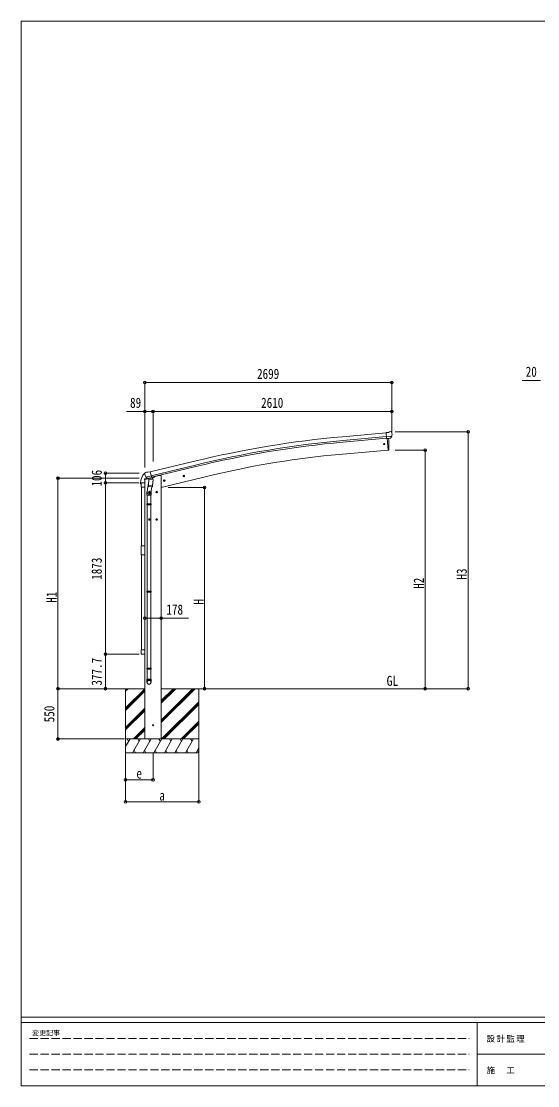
# Model space of a CAD drawing. Units: millimetres at full size. Extents: x -8385 to 8479, y -5853 to 5787.
# Drawn here: x -8385 to -2743, y -5853 to 5787 of the extents above; entities that cross this region are included whole.
import ezdxf
from ezdxf.enums import TextEntityAlignment as Align

# ---------------------------------------------------------------- set-up
doc = ezdxf.new("R2010")
doc.units = ezdxf.units.MM
doc.header["$LTSCALE"] = 30
doc.header["$PDMODE"] = 32
doc.header["$PDSIZE"] = 30
doc.linetypes.add('DASHED3', pattern=[4, 3, -1])
for name, color, linetype, lineweight in [('0-0_0', 7, 'Continuous', 9), ('0-1_本体', 4, 'Continuous', 9), ('0-2_部品', 7, 'Continuous', 9), ('0-A_寸法', 6, 'Continuous', 9), ('1-1_GLASS', 4, 'Continuous', 9), ('1-2_GLASS_SEAL', 7, 'Continuous', 9), ('1-A', 6, 'Continuous', 9), ('F-0_240', 7, 'Continuous', 9)]:
    doc.layers.add(name, color=color, linetype=linetype, lineweight=lineweight)
doc.styles.add('ＭＳ ゴシック', font='')
doc.styles.get('ＭＳ ゴシック').set_extended_font_data('MS Gothic')

msp = doc.modelspace()

# ---------------------------------------------------------------- linework, layer by layer
at = {"layer": '0-0_0'}
for p, q in [((-7631.86, -1510.96), (-7034.97, -1510.96)), ((-7245.97, -1538.29), (-7218.59, -1510.91)), ((-7245.97, -1524.15), (-7232.73, -1510.91)), ((-7245.97, -1510.96), (-7245.97, -2210.91)), ((-7245.97, -1722.13), (-7034.97, -1511.14)), ((-6856.97, -1881.92), (-6485.95, -1510.91)), ((-6856.97, -1853.63), (-6514.24, -1510.91)), ((-6856.97, -1867.78), (-6500.1, -1510.91)), ((-6856.97, -1669.79), (-6698.09, -1510.91)), ((-6856.97, -1655.65), (-6712.23, -1510.91)), ((-6856.97, -1641.5), (-6726.37, -1510.91)), ((-6856.97, -1510.96), (-4270.52, -1510.96)), ((-6445.97, -1510.91), (-6445.97, -2210.91)), ((-7245.97, -1736.28), (-7034.97, -1525.28)), ((-7245.97, -1750.42), (-7034.97, -1539.42)), ((-7245.97, -1934.27), (-7034.97, -1723.27)), ((-7245.97, -1948.41), (-7034.97, -1737.41)), ((-6852.11, -2060.91), (-6445.97, -1654.77)), ((-6837.97, -2060.91), (-6445.97, -1668.91)), ((-6823.82, -2060.91), (-6445.97, -1683.05)), ((-7245.97, -1962.55), (-7034.97, -1751.55)), ((-7160.48, -2060.91), (-7034.97, -1935.4)), ((-7146.33, -2060.91), (-7034.97, -1949.54)), ((-7132.19, -2060.91), (-7034.97, -1963.68)), ((-6639.98, -2060.91), (-6445.97, -1866.9)), ((-6625.83, -2060.91), (-6445.97, -1881.04)), ((-6611.69, -2060.91), (-6445.97, -1895.18)), ((-6445.97, -2060.91), (-7245.97, -2060.91)), ((-7245.97, -2144.74), (-7197.57, -2060.91)), ((-7212.57, -2086.89), (-7227.57, -2060.91)), ((-7168.7, -2210.91), (-7082.1, -2060.91)), ((-7097.1, -2086.89), (-7112.1, -2060.91)), ((-7053.23, -2210.91), (-6966.63, -2060.91)), ((-6856.97, -2060.91), (-7034.97, -2060.91)), ((-6981.63, -2086.89), (-6996.63, -2060.91)), ((-6937.76, -2210.91), (-6851.16, -2060.91)), ((-6866.16, -2086.89), (-6881.16, -2060.91)), ((-6822.29, -2210.91), (-6735.69, -2060.91)), ((-6750.69, -2086.89), (-6765.69, -2060.91)), ((-6706.82, -2210.91), (-6620.22, -2060.91)), ((-6650.22, -2060.91), (-6635.22, -2086.89)), ((-6591.35, -2210.91), (-6504.75, -2060.91)), ((-6519.75, -2086.89), (-6534.75, -2060.91)), ((-7245.97, -2210.91), (-6445.97, -2210.91)), ((-7153.7, -2184.93), (-7138.7, -2210.91)), ((-7038.23, -2184.93), (-7023.23, -2210.91)), ((-6922.76, -2184.93), (-6907.76, -2210.91)), ((-6807.29, -2184.93), (-6792.29, -2210.91)), ((-6691.82, -2184.93), (-6676.82, -2210.91)), ((-6576.35, -2184.93), (-6561.35, -2210.91)), ((-6475.88, -2210.91), (-6445.97, -2159.1)), ((-6460.88, -2184.93), (-6445.97, -2210.76))]:
    msp.add_line(p, q, dxfattribs=at)
msp.add_circle((-6945.97, -1910.91), 5, dxfattribs=at)
at = {"layer": '0-1_本体'}
for p, q in [((-4398.66, 1288.06), (-4876.17, 1244.85)), ((-4394.9, 1245.06), (-4872.28, 1201.87)), ((-4393.43, 1228.28), (-4870.77, 1185.1)), ((-4386.19, 1225.9), (-4374.94, 1097.3)), ((-4374.94, 1097.3), (-4912.89, 1050.23)), ((-6975.5, 859.24), (-6492.62, 976.72)), ((-6965.42, 817.27), (-6482.41, 934.74)), ((-6961.49, 800.89), (-6478.43, 918.38)), ((-6932.98, 806.61), (-6880.97, 819.09)), ((-6856.97, 819.09), (-6880.97, 819.09)), ((-6856.97, 819.09), (-6856.97, -2060.91)), ((-6268.89, 830.28), (-6856.94, 689.1)), ((-7034.97, -2060.91), (-7034.97, 775.65))]:
    msp.add_line(p, q, dxfattribs=at)
at = {"layer": '0-1_本体', "color": 6}
msp.add_line((-6856.97, -740.51), (-7034.97, -740.51), dxfattribs=at)
at = {"layer": '0-1_本体'}
for centre, radius, start, end in [((-3880.05, -9765.15), 11054.98, 95.16866, 103.66973), ((-3880.05, -9765.15), 11011.82, 95.16974, 103.66973), ((-3880.05, -9765.15), 10994.98, 95.16974, 103.66973), ((-4113.87, -8165.42), 9250.23, 94.95525, 103.47191)]:
    msp.add_arc(centre, radius, start, end, dxfattribs=at)
at = {"layer": '0-2_部品'}
for p, q in [((-4372.26, 1292.27), (-4398.82, 1289.95)), ((-4393.17, 1225.29), (-4398.82, 1289.95)), ((-4372.26, 1292.27), (-4360.54, 1299.04)), ((-4345.64, 1300.62), (-4359.3, 1299.43)), ((-4336.5, 1294.87), (-4341.98, 1299.47)), ((-4335.44, 1292.83), (-4335.32, 1291.49)), ((-4335.96, 1249.98), (-4394.88, 1244.83)), ((-4383.21, 1226.16), (-4393.17, 1225.29)), ((-4375.14, 1099.57), (-4386.19, 1225.9)), ((-4349.6, 1229.1), (-4357.3, 1228.42)), ((-4347.21, 1230.5), (-4336.28, 1249.44)), ((-4374.9, 1096.8), (-4375.14, 1099.57)), ((-4372.29, 1097.19), (-4374.9, 1096.8)), ((-7036.96, 843.66), (-7036.68, 842.51)), ((-7032.74, 852.24), (-7036.59, 845.94)), ((-7029.64, 854.49), (-7016.46, 857.65)), ((-7022.9, 803.36), (-6965.4, 817.16)), ((-7001.9, 854.98), (-7015.16, 857.67)), ((-7001.9, 854.98), (-6975.97, 861.2)), ((-6619.46, 812.86), (-6600.01, 817.53)), ((-6614.9, 820.64), (-6617.04, 813.44)), ((-6607.61, 822.39), (-6614.9, 820.64)), ((-6607.4, 805.47), (-6612.07, 824.92)), ((-6602.44, 816.94), (-6607.61, 822.39)), ((-6604.57, 809.75), (-6602.44, 816.94)), ((-7037.53, 775.03), (-6994.51, 785.36)), ((-7037.53, 781.93), (-7037.53, 775.03)), ((-7009.07, 791.12), (-7035.23, 784.84)), ((-7006.05, 788.45), (-7022.43, 802.94)), ((-6994.46, 738.93), (-7010.37, 642.75)), ((-7003.34, 787.88), (-6995.82, 789.68)), ((-7002.5, 787.98), (-7000.97, 788.35)), ((-7000.97, 788.35), (-6964.27, 797.16)), ((-6999.14, 788.12), (-6999.19, 787.38)), ((-6998.43, 786.34), (-6972.62, 779.91)), ((-6997.05, 701.69), (-6996.18, 714.16)), ((-6996.65, 700.33), (-6996.65, 700.33)), ((-6991.52, 781), (-6996.19, 714.16)), ((-6950.5, 710.96), (-6996.19, 714.16)), ((-6995.21, 699.55), (-6953.51, 696.64)), ((-6945.83, 777.8), (-6991.52, 781)), ((-6989.74, 784.18), (-6989.97, 780.89)), ((-6970.22, 795.34), (-6971.24, 780.73)), ((-6964.27, 797.16), (-6962.74, 797.53)), ((-6961.19, 799.63), (-6960.24, 799.57)), ((-6960.24, 799.57), (-6946.93, 784.25)), ((-6955.94, 794.62), (-6936.81, 799.22)), ((-6950.51, 710.97), (-6951.4, 698.27)), ((-6950.5, 710.96), (-6945.83, 777.8)), ((-6946.93, 784.25), (-6947.37, 777.91)), ((-6932.98, 807.83), (-6932.98, 804.08)), ((-6833.39, 761.5), (-6813.95, 766.17)), ((-6828.84, 769.28), (-6830.97, 762.08)), ((-6821.54, 771.03), (-6828.84, 769.28)), ((-6821.34, 754.11), (-6826.01, 773.55)), ((-6816.37, 765.58), (-6821.54, 771.03)), ((-6818.5, 758.39), (-6816.37, 765.58)), ((-7012.52, 605.59), (-7012.52, 639.95)), ((-6966.52, 605.59), (-7012.52, 605.59)), ((-7010.52, 605.59), (-7010.52, 511.59)), ((-6975.97, 638.85), (-6995.97, 638.85)), ((-6985.97, 646.36), (-6992.47, 642.6)), ((-6992.47, 642.6), (-6992.47, 635.1)), ((-6992.47, 635.1), (-6985.97, 631.35)), ((-6985.97, 628.85), (-6985.97, 648.85)), ((-6979.47, 642.6), (-6985.97, 646.36)), ((-6958.94, 697.02), (-6969.67, 633.43)), ((-6968.52, 605.59), (-6968.52, 511.59)), ((-6966.52, 640.25), (-6966.52, 605.59)), ((-6895.97, 638.85), (-6915.97, 638.85)), ((-6905.97, 646.36), (-6912.47, 642.6)), ((-6912.47, 642.6), (-6912.47, 635.1)), ((-6912.47, 635.1), (-6905.97, 631.35)), ((-6905.97, 628.85), (-6905.97, 648.85)), ((-6899.47, 642.6), (-6905.97, 646.36)), ((-7012.52, 509.59), (-7011.52, 511.59)), ((-6966.52, 509.59), (-7012.52, 509.59)), ((-6966.52, 501.59), (-7012.52, 501.59)), ((-6967.52, 511.59), (-7011.52, 511.59)), ((-6967.52, 499.59), (-7011.52, 499.59)), ((-7010.52, 499.59), (-7010.52, -444.59)), ((-6968.52, 499.59), (-6968.52, -444.59)), ((-6966.52, 509.59), (-6967.52, 511.59)), ((-6966.52, 501.59), (-6967.52, 499.59)), ((-6966.52, 509.59), (-6966.52, 501.59)), ((-6975.97, 338.85), (-6995.97, 338.85)), ((-6985.97, 346.36), (-6992.47, 342.6)), ((-6992.47, 342.6), (-6992.47, 335.1)), ((-6992.47, 335.1), (-6985.97, 331.35)), ((-6985.97, 328.85), (-6985.97, 348.85)), ((-6979.47, 342.6), (-6985.97, 346.36)), ((-6895.97, 338.85), (-6915.97, 338.85)), ((-6905.97, 346.36), (-6912.47, 342.6)), ((-6912.47, 342.6), (-6912.47, 335.1)), ((-6912.47, 335.1), (-6905.97, 331.35)), ((-6905.97, 328.85), (-6905.97, 348.85)), ((-6899.47, 342.6), (-6905.97, 346.36)), ((-7012.52, -446.59), (-7011.52, -444.59)), ((-6966.52, -446.59), (-7012.52, -446.59)), ((-6966.52, -454.59), (-7012.52, -454.59)), ((-6967.52, -444.59), (-7011.52, -444.59)), ((-6967.52, -456.59), (-7011.52, -456.59)), ((-7010.52, -456.59), (-7010.52, -1284.78)), ((-6968.52, -456.59), (-6968.52, -1284.78)), ((-6966.52, -446.59), (-6967.52, -444.59)), ((-6966.52, -454.59), (-6967.52, -456.59)), ((-6966.52, -446.59), (-6966.52, -454.59)), ((-7012.52, -1286.78), (-7011.52, -1284.78)), ((-7012.52, -1286.78), (-7011.52, -1284.78)), ((-6966.52, -1286.78), (-7012.52, -1286.78)), ((-6966.52, -1294.78), (-7012.52, -1294.78)), ((-6967.52, -1284.78), (-7011.52, -1284.78)), ((-6967.52, -1296.78), (-7011.52, -1296.78)), ((-7010.52, -1296.78), (-7010.52, -1406.78)), ((-6968.52, -1296.78), (-6968.52, -1406.78)), ((-6966.52, -1286.78), (-6967.52, -1284.78)), ((-6966.52, -1286.78), (-6967.52, -1284.78)), ((-6966.52, -1294.78), (-6967.52, -1296.78)), ((-6966.52, -1294.78), (-6967.52, -1296.78)), ((-6966.52, -1286.78), (-6966.52, -1294.78)), ((-6966.52, -1286.78), (-6966.52, -1294.78)), ((-7012.52, -1440.92), (-7012.52, -1406.78)), ((-6966.52, -1406.78), (-7012.52, -1406.78)), ((-6966.52, -1440.92), (-6966.52, -1406.78))]:
    msp.add_line(p, q, dxfattribs=at)
for points in [[(-4383.21, 1226.16), (-4382.93, 1226.09), (-4357.56, 1228.31), (-4357.3, 1228.42)], [(-4369.74, 1100.02), (-4368.91, 1125.65), (-4368.71, 1152.15), (-4369.18, 1178.63), (-4370.32, 1205.1), (-4371.83, 1227.06)], [(-4335.89, 1250.62), (-4336.17, 1249.63), (-4336.28, 1249.44)], [(-6970.54, 795.75), (-6960.82, 798.09), (-6975.97, 861.2)], [(-7023.17, 803.93), (-7022.59, 803.09), (-7022.43, 802.94)], [(-6970.54, 795.75), (-6970.78, 795.6), (-6995.54, 789.66), (-6995.82, 789.68)], [(-6830.97, 762.08), (-6825.8, 756.63), (-6818.5, 758.39)], [(-6617.04, 813.44), (-6611.87, 808), (-6604.57, 809.75)], [(-6985.97, 631.35), (-6979.47, 635.1), (-6979.47, 642.6)], [(-6905.97, 631.35), (-6899.47, 635.1), (-6899.47, 642.6)], [(-7012.52, 509.59), (-7012.52, 501.59), (-7011.52, 499.59)], [(-6985.97, 331.35), (-6979.47, 335.1), (-6979.47, 342.6)], [(-6905.97, 331.35), (-6899.47, 335.1), (-6899.47, 342.6)], [(-7012.52, -446.59), (-7012.52, -454.59), (-7011.52, -456.59)], [(-7012.52, -1286.78), (-7012.52, -1294.78), (-7011.52, -1296.78)], [(-7012.52, -1286.78), (-7012.52, -1294.78), (-7011.52, -1296.78)]]:
    msp.add_lwpolyline(points, dxfattribs=at)
for centre, radius in [((-4420.97, 1164.44), 6.5), ((-6609.74, 815.19), 8.5), ((-6609.74, 815.19), 7.7), ((-6609.74, 815.19), 6.5), ((-6823.67, 763.83), 8.5), ((-6823.67, 763.83), 7.7), ((-6823.67, 763.83), 6.5), ((-6985.97, 638.85), 8.5), ((-6985.97, 638.85), 7.7), ((-6985.97, 638.85), 6.5), ((-6905.97, 638.85), 8.5), ((-6905.97, 638.85), 7.7), ((-6905.97, 638.85), 6.5), ((-6985.97, 338.85), 8.5), ((-6985.97, 338.85), 7.7), ((-6985.97, 338.85), 6.5), ((-6905.97, 338.85), 8.5), ((-6905.97, 338.85), 7.7), ((-6905.97, 338.85), 6.5)]:
    msp.add_circle(centre, radius, dxfattribs=at)
at = {"layer": '0-2_部品', "color": 4}
msp.add_circle((-6945.97, -1910.91), 4.5, dxfattribs=at)
at = {"layer": '0-2_部品'}
for centre, radius, start, end in [((-4359.04, 1296.44), 3, 95, 120), ((-4345.2, 1295.64), 5, 50.00648, 94.99352), ((-4536.95, 1273.85), 202.4, 353.4085, 5), ((-4372.73, 1100.16), 3, 278.50322, 357.46219), ((-6839.87, 889.76), 202.4, 193.5, 205.09125), ((-7028.47, 849.63), 5, 103.5, 148.5), ((-7015.76, 854.73), 3, 78.5, 103.5), ((-7034.53, 781.93), 3, 103.5, 180), ((-7002.62, 788.47), 0.5, 248.23754, 283.5), ((-6999.64, 788.16), 0.5, 356, 103.5), ((-6998.19, 787.31), 1, 176, 256), ((-6995.11, 701.52), 1.95, 175.04017, 217.47766), ((-6995.07, 701.55), 2, 217.40962, 266), ((-6972.27, 780.88), 1.03, 250.03897, 351.96569), ((-6969.62, 795.26), 0.604, 100.59842, 172.20595), ((-6962.86, 798.02), 0.5, 283.5, 318.76246), ((-6937.98, 804.08), 5, 283.5, 0), ((-6982.52, 639.95), 30, 177.45142, 180), ((-6953.37, 698.63), 2, 266, 349.46843)]:
    msp.add_arc(centre, radius, start, end, dxfattribs=at)
for centre, major_axis, ratio, start_param, end_param in [((-4331.11, 1296.88), (-15.35, 3.44), 0.101033, 5.97514262, 5.97537366), ((-4338.43, 1292.58), (2.71, -1.31), 0.997474, 0.53665673, 1.32256522), ((-4349.87, 1232.09), (1.62, -2.54), 0.997631, 5.80419048, 5.89294842), ((-4349.94, 1232.2), (-3.5, 2.17), 0.650902, 2.11455212, 2.18736272), ((-4349.81, 1232.01), (1.62, -2.54), 0.997631, 5.96575902, 6.76218013), ((-7034.04, 844.38), (-1.57, -2.57), 0.99628, 4.71238898, 5.49965061), ((-7004.06, 790.7), (-0.73, -2.92), 0.997631, 5.80419048, 6.60061159), ((-7004.01, 790.93), (2.63, 3.16), 0.650902, 4.09582259, 4.16863319), ((-7004.04, 790.8), (-0.73, -2.92), 0.997631, 0.39023689, 0.47899483), ((-6989.52, 640.25), (23, 0), 0.996195, 2.55602575, 6.56630284), ((-6989.52, 640.25), (21, 0), 0.996195, 2.93491471, 5.95123941), ((-6989.52, -1439.18), (-23, 0), 0.996195, 3.14159265, 6.28318531), ((-6989.52, -1440.92), (-23, 0), 0.996195, 3.14159265, 6.28318531), ((-6989.52, -1440.92), (0, -23.43), 0.981806, 4.71238898, 7.85398163)]:
    msp.add_ellipse(centre, major_axis=major_axis, ratio=ratio, start_param=start_param, end_param=end_param, dxfattribs=at)
msp.add_ellipse((-6989.52, -1440.92), major_axis=(21, 0), ratio=0.996195, dxfattribs=at)
at = {"layer": '0-A_寸法'}
for p, q in [((-7034.97, 1837.45), (-4335.97, 1837.45)), ((-7034.97, 1837.45), (-7034.97, 1520.83)), ((-4335.97, 1837.45), (-4335.97, 1520.83)), ((-2711.5, 1860.35), (-2911.5, 1860.35)), ((-7034.97, 1520.83), (-7234.97, 1520.83)), ((-7034.97, 1520.83), (-7034.97, 908.61)), ((-7034.97, 1520.83), (-6945.97, 1520.83)), ((-6945.97, 1520.83), (-4335.97, 1520.83)), ((-6945.97, 1520.83), (-6945.97, 972.98)), ((-4335.97, 1520.83), (-4335.97, 1291.83)), ((-3503.06, 1298.59), (-4300.9, 1298.59)), ((-3503.06, -1510.91), (-3503.06, 1298.59)), ((-3972.08, 1097.29), (-4300.9, 1097.29)), ((-3972.08, 1097.29), (-3972.08, -1510.91)), ((-7984.54, 792.09), (-7098.28, 792.09)), ((-7984.54, -1510.91), (-7984.54, 792.09)), ((-6383.17, 689.09), (-6780.28, 689.09)), ((-6383.17, -1510.91), (-6383.17, 689.09)), ((-6856.97, -740.51), (-6556.97, -740.51)), ((-7984.54, -1510.91), (-7256.43, -1510.91)), ((-7984.54, -2060.91), (-7984.54, -1510.91)), ((-3972.08, -1510.91), (-4300.9, -1510.91)), ((-3503.06, -1510.91), (-3972.08, -1510.91)), ((-7984.54, -2060.91), (-7256.43, -2060.91)), ((-7246.22, -2747.27), (-7246.22, -2218.33)), ((-7246.22, -2507.29), (-7246.22, -2218.33)), ((-6945.97, -2507.29), (-6945.97, -2218.33)), ((-6446.22, -2747.27), (-6446.22, -2218.33)), ((-6945.97, -2507.29), (-7246.22, -2507.29)), ((-7246.22, -2747.27), (-6446.22, -2747.27))]:
    msp.add_line(p, q, dxfattribs=at)
for p in [(-7034.97, 1837.45), (-4335.97, 1837.45), (-7034.97, 1520.83), (-6945.97, 1520.83), (-4335.97, 1520.83), (-3503.06, 1298.59), (-3972.08, 1097.29), (-7984.54, 792.09), (-6383.17, 689.09), (-7034.97, -740.51), (-6856.97, -740.51), (-7984.54, -1510.91), (-6383.17, -1510.91), (-3972.08, -1510.91), (-3503.06, -1510.91), (-7984.54, -2060.91), (-7246.22, -2507.29), (-6945.97, -2507.29), (-7246.22, -2747.27), (-6446.22, -2747.27)]:
    msp.add_point(p, dxfattribs=at)
at = {"layer": '1-1_GLASS'}
for p, q in [((-7072.97, 691.31), (-7072.97, 52.31)), ((-7034.97, 691.31), (-7034.97, 52.31)), ((-7072.97, -45.69), (-7072.97, -1084.69)), ((-7034.97, -1084.69), (-7034.97, -45.69))]:
    msp.add_line(p, q, dxfattribs=at)
at = {"layer": '1-2_GLASS_SEAL'}
for p, q in [((-7081.47, 739.8), (-7081.47, 728.04)), ((-7080.97, 727.54), (-7074.71, 727.54)), ((-7074.21, 734.81), (-7074.21, 728.04)), ((-7073.97, 691.31), (-7073.97, 735.01)), ((-7068.47, 740.51), (-7039.47, 740.51)), ((-7068.21, 740.81), (-7034.97, 740.81)), ((-7033.97, 735.01), (-7033.97, 691.31)), ((-7033.97, 691.31), (-7073.97, 691.31)), ((-7073.97, -1084.69), (-7073.97, -1128.39)), ((-7033.97, -1084.69), (-7073.97, -1084.69)), ((-7068.47, -1133.89), (-7039.47, -1133.89)), ((-7033.97, -1128.39), (-7033.97, -1084.69))]:
    msp.add_line(p, q, dxfattribs=at)
msp.add_lwpolyline([(-7073.97, 52.31), (-7033.97, 52.31), (-7033.97, -45.69), (-7073.97, -45.69)], close=True, dxfattribs=at)
for centre, radius, start, end in [((-6929.21, 739.8), 152.26, 135.14293, 180), ((-7032.73, 841.82), 6.95, 110.13068, 129.45641), ((-7080.97, 728.04), 0.5, 180, 270), ((-7074.71, 728.04), 0.5, 270, 0), ((-7068.21, 734.81), 6, 90, 180), ((-7068.47, 735.01), 5.5, 90, 180), ((-7039.47, 735.01), 5.5, 0, 90), ((-7068.47, -1128.39), 5.5, 180, 270), ((-7039.47, -1128.39), 5.5, 270, 0)]:
    msp.add_arc(centre, radius, start, end, dxfattribs=at)
at = {"layer": '1-A'}
for p, q in [((-7466.44, 845.71), (-7098.28, 845.71)), ((-7466.44, 845.71), (-7466.44, 739.71)), ((-7466.44, 739.71), (-7098.28, 739.71)), ((-7466.44, 739.71), (-7466.44, -1133.29)), ((-7466.44, -1133.29), (-7098.28, -1133.29)), ((-7466.44, -1510.96), (-7466.44, -1133.29)), ((-7466.44, -1510.96), (-7098.28, -1510.96))]:
    msp.add_line(p, q, dxfattribs=at)
for p in [(-7466.44, 845.71), (-7466.44, 739.71), (-7466.44, -1133.29), (-7466.44, -1510.96)]:
    msp.add_point(p, dxfattribs=at)
at = {"layer": 'F-0_240', "color": 5}
for p, q in [((-8385.45, 5787.34), (-8385.45, -5852.66)), ((-8385.45, 5787.34), (8054.55, 5787.34)), ((-8385.45, -5102.66), (8054.55, -5102.66)), ((-8385.45, -5162.66), (5387.79, -5162.66)), ((-3402.21, -5162.66), (-3402.21, -5852.66)), ((-3402.21, -5507.66), (2747.79, -5507.66)), ((-8385.45, -5852.66), (8054.55, -5852.66))]:
    msp.add_line(p, q, dxfattribs=at)
at = {"layer": 'F-0_240', "color": 4, "linetype": 'DASHED3'}
for p, q in [((-8295.46, -5335.16), (-3492.21, -5335.16)), ((-8295.46, -5507.66), (-3492.21, -5507.66)), ((-8295.46, -5680.16), (-3492.21, -5680.16))]:
    msp.add_line(p, q, dxfattribs=at)

# ---------------------------------------------------------------- texts
at = {"layer": '0-0_0', "style": 'ＭＳ ゴシック', "width": 0.85}
msp.add_text('GL', height=110, dxfattribs=at).set_placement((-4393.66, -1513.34), align=Align.BOTTOM_LEFT)
at = {"layer": '0-A_寸法', "color": 7, "style": 'ＭＳ ゴシック', "width": 0.8}
for s, p in [('2699', (-5809.47, 1843.45)), ('20', (-2873.5, 1866.35)), ('89', (-7196.97, 1526.83)), ('2610', (-5764.97, 1526.83)), ('178', (-6799.97, -734.51)), ('e', (-7127.22, -2527.29)), ('a', (-6877.22, -2767.27))]:
    msp.add_text(s, height=111.4, dxfattribs=at).set_placement(p, align=Align.BOTTOM_LEFT)
for s, p in [('H3', (-3484.06, -318.16)), ('H2', (-3953.08, -418.81)), ('H1', (-7965.54, -571.41)), ('H', (-6358.17, -591.91)), ('550', (-7990.54, -1878.91))]:
    msp.add_text(s, height=111.4, rotation=90, dxfattribs=at).set_placement(p, align=Align.BOTTOM_LEFT)
at = {"layer": '1-A', "color": 7, "style": 'ＭＳ ゴシック', "width": 0.8}
for s, p in [('106', (-7472.44, 699.71)), ('1873', (-7472.44, -320.79)), ('377.7', (-7472.44, -1477.12))]:
    msp.add_text(s, height=111.4, rotation=90, dxfattribs=at).set_placement(p, align=Align.BOTTOM_LEFT)
at = {"layer": 'F-0_240', "style": 'ＭＳ ゴシック'}
msp.add_text('変更記事', height=54.99, dxfattribs=at).set_placement((-8268.23, -5320.16), align=Align.BOTTOM_LEFT)
at = {"layer": 'F-0_240', "char_height": 65.98, "attachment_point": 7, "style": 'ＭＳ ゴシック'}
for s, insert in [('\\T1.17;設計監理', (-3300.89, -5380.16)), ('\\T1.17;施\u3000工', (-3300.89, -5725.16))]:
    msp.add_mtext(s, dxfattribs=dict(at, insert=insert))

doc.saveas('drawing.dxf')
